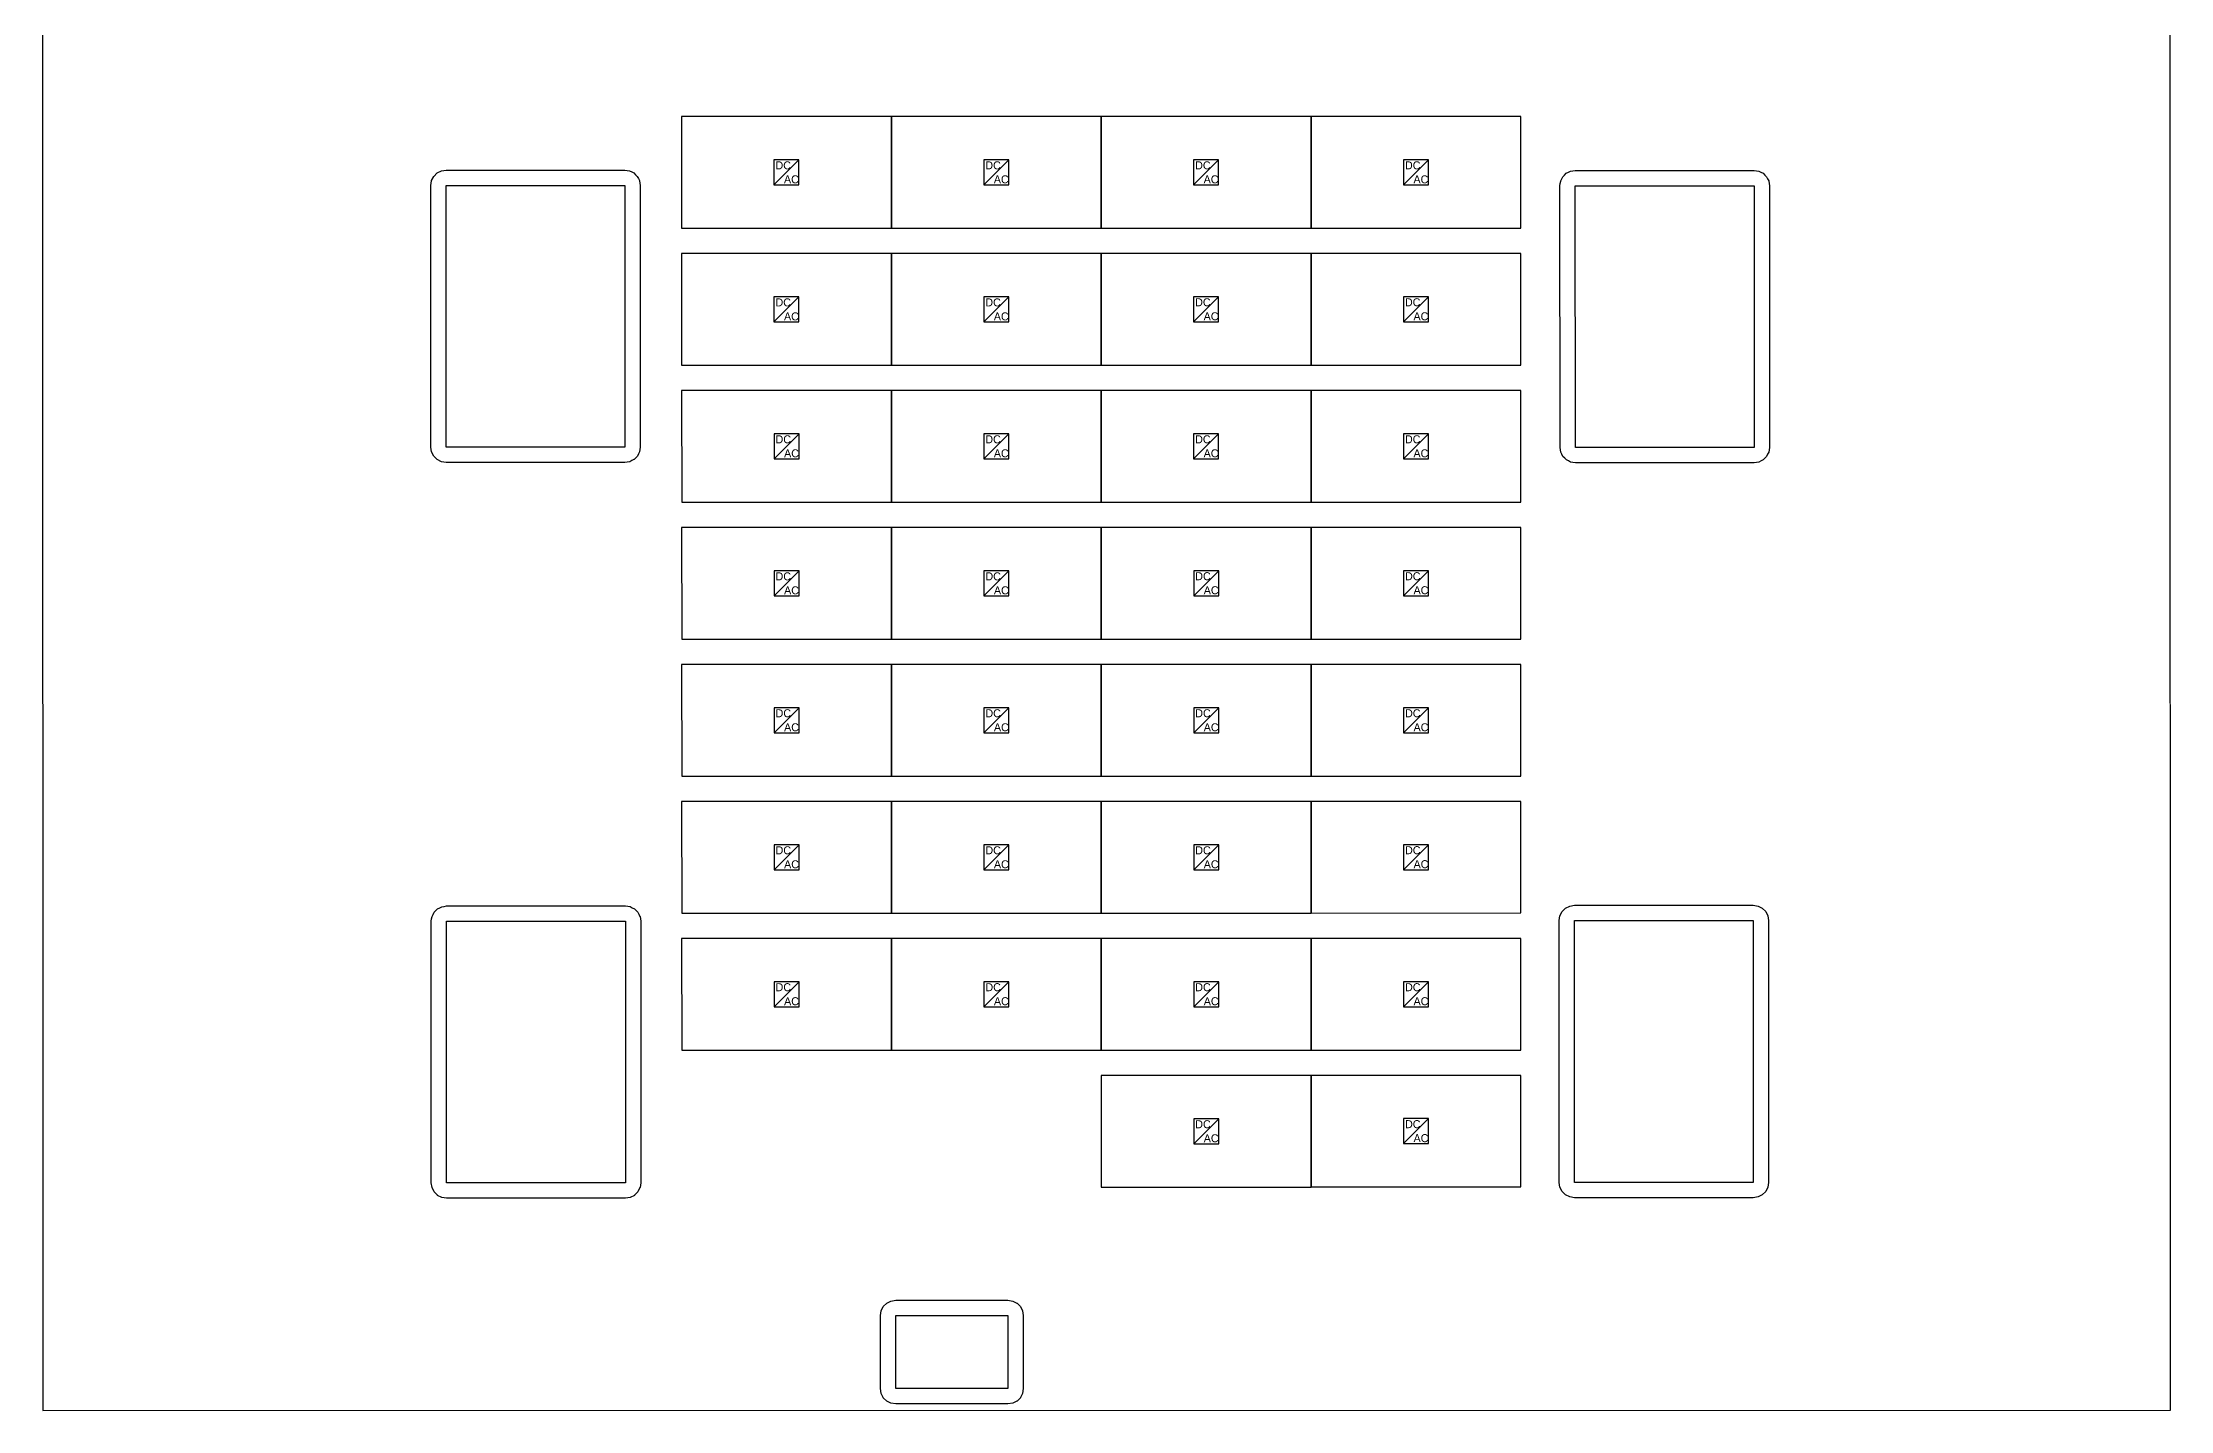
# Model space of a CAD drawing. Header units: feet. Extents: x -34.6 to 35.2, y -3.5 to 86.2.
# Drawn here: x -34.6 to 35.2, y -3.5 to 41.4 of the extents above; entities that cross this region are included whole.
import ezdxf

# ---------------------------------------------------------------- set-up
doc = ezdxf.new("R2010")
doc.units = ezdxf.units.FT
for name, color, linetype in [('Buildings', 7, 'CONTINUOUS'), ('Modules', 7, 'CONTINUOUS'), ('Obstructions', 7, 'CONTINUOUS'), ('Setbacks', 7, 'CONTINUOUS')]:
    doc.layers.add(name, color=color, linetype=linetype)

msp = doc.modelspace()

# ---------------------------------------------------------------- linework, layer by layer
at = {"layer": 'Buildings', "color": 252}
for p, q in [((-34.614, 44.411), (-34.608, -3.513)), ((35.19, -3.505), (35.184, 44.42)), ((-34.608, -3.513), (35.19, -3.505))]:
    msp.add_line(p, q, dxfattribs=at)
at = {"layer": 'Modules', "color": 254}
for p, q in [((-6.768, 38.937), (-13.652, 38.936)), ((-13.652, 38.936), (-13.651, 35.276)), ((0.115, 38.937), (-6.768, 38.936)), ((-6.768, 35.277), (-6.768, 38.937)), ((-6.768, 38.936), (-6.768, 35.276)), ((6.998, 38.937), (0.115, 38.936)), ((0.115, 35.277), (0.115, 38.937)), ((0.115, 38.936), (0.116, 35.276)), ((6.999, 35.277), (6.998, 38.937)), ((13.882, 38.937), (6.998, 38.936)), ((6.998, 38.936), (6.999, 35.276)), ((13.882, 35.277), (13.882, 38.937)), ((-9.8, 37.517), (-10.62, 37.517)), ((-10.62, 37.517), (-10.62, 36.696)), ((-10.62, 36.696), (-9.8, 37.517)), ((-9.8, 36.696), (-9.8, 37.517)), ((-2.916, 37.517), (-3.737, 37.517)), ((-3.737, 37.517), (-3.736, 36.696)), ((-3.736, 36.696), (-2.916, 37.517)), ((-2.916, 36.696), (-2.916, 37.517)), ((3.967, 37.517), (3.147, 37.517)), ((3.147, 37.517), (3.147, 36.696)), ((3.147, 36.696), (3.967, 37.517)), ((3.967, 36.696), (3.967, 37.517)), ((10.85, 37.517), (10.03, 37.517)), ((10.03, 37.517), (10.03, 36.696)), ((10.03, 36.696), (10.85, 37.517)), ((10.85, 36.696), (10.85, 37.517)), ((-10.62, 36.696), (-9.8, 36.696)), ((-3.736, 36.696), (-2.916, 36.696)), ((3.147, 36.696), (3.967, 36.696)), ((10.03, 36.696), (10.85, 36.696)), ((-13.651, 35.276), (-6.768, 35.277)), ((-6.768, 35.276), (0.115, 35.277)), ((0.116, 35.276), (6.999, 35.277)), ((6.999, 35.276), (13.882, 35.277)), ((-13.652, 34.441), (-13.651, 30.78)), ((-6.768, 34.441), (-13.652, 34.441)), ((-6.768, 30.781), (-6.768, 34.441)), ((-6.768, 34.441), (-6.768, 30.78)), ((0.115, 34.441), (-6.768, 34.441)), ((6.998, 34.445), (0.115, 34.444)), ((0.115, 34.444), (0.116, 30.783)), ((0.115, 30.781), (0.115, 34.441)), ((6.999, 30.784), (6.998, 34.445)), ((13.882, 34.445), (6.998, 34.444)), ((6.998, 34.444), (6.999, 30.783)), ((13.882, 30.784), (13.882, 34.445)), ((-9.8, 33.021), (-10.62, 33.021)), ((-10.62, 33.021), (-10.62, 32.2)), ((-10.62, 32.2), (-9.8, 33.021)), ((-9.8, 32.201), (-9.8, 33.021)), ((-2.916, 33.021), (-3.737, 33.021)), ((-3.737, 33.021), (-3.736, 32.2)), ((-3.736, 32.2), (-2.916, 33.021)), ((-2.916, 32.201), (-2.916, 33.021)), ((3.967, 33.024), (3.147, 33.024)), ((3.147, 33.024), (3.147, 32.204)), ((3.147, 32.204), (3.967, 33.024)), ((3.967, 32.204), (3.967, 33.024)), ((10.85, 33.024), (10.03, 33.024)), ((10.03, 33.024), (10.03, 32.204)), ((10.03, 32.204), (10.85, 33.024)), ((10.85, 32.204), (10.85, 33.024)), ((-10.62, 32.2), (-9.8, 32.201)), ((-3.736, 32.2), (-2.916, 32.201)), ((3.147, 32.204), (3.967, 32.204)), ((10.03, 32.204), (10.85, 32.204)), ((-13.651, 30.78), (-6.768, 30.781)), ((-6.768, 30.78), (0.115, 30.781)), ((0.116, 30.783), (6.999, 30.784)), ((6.999, 30.783), (13.882, 30.784)), ((-6.765, 29.949), (-13.649, 29.948)), ((-13.649, 29.948), (-13.648, 26.288)), ((0.115, 29.949), (-6.768, 29.948)), ((-6.768, 29.948), (-6.768, 26.288)), ((-6.765, 26.288), (-6.765, 29.949)), ((6.998, 29.949), (0.115, 29.948)), ((0.115, 26.288), (0.115, 29.949)), ((0.115, 29.948), (0.116, 26.288)), ((13.882, 29.949), (6.998, 29.948)), ((6.999, 26.288), (6.998, 29.949)), ((6.998, 29.948), (6.999, 26.288)), ((13.882, 26.288), (13.882, 29.949)), ((-9.797, 28.529), (-10.617, 28.528)), ((-10.617, 27.708), (-9.797, 28.529)), ((-10.617, 28.528), (-10.617, 27.708)), ((-9.797, 27.708), (-9.797, 28.529)), ((-2.916, 28.529), (-3.737, 28.528)), ((-3.737, 28.528), (-3.736, 27.708)), ((-3.736, 27.708), (-2.916, 28.529)), ((-2.916, 27.708), (-2.916, 28.529)), ((3.967, 28.529), (3.147, 28.528)), ((3.147, 27.708), (3.967, 28.529)), ((3.147, 28.528), (3.147, 27.708)), ((3.967, 27.708), (3.967, 28.529)), ((10.85, 28.529), (10.03, 28.528)), ((10.03, 27.708), (10.85, 28.529)), ((10.03, 28.528), (10.03, 27.708)), ((10.85, 27.708), (10.85, 28.529)), ((-10.617, 27.708), (-9.797, 27.708)), ((-3.736, 27.708), (-2.916, 27.708)), ((3.147, 27.708), (3.967, 27.708)), ((10.03, 27.708), (10.85, 27.708)), ((-13.648, 26.288), (-6.765, 26.288)), ((-6.768, 26.288), (0.115, 26.288)), ((0.116, 26.288), (6.999, 26.288)), ((6.999, 26.288), (13.882, 26.288)), ((-6.765, 25.453), (-13.649, 25.452)), ((-13.649, 25.452), (-13.648, 21.792)), ((-6.765, 21.793), (-6.765, 25.453)), ((0.118, 25.453), (-6.765, 25.452)), ((-6.765, 25.452), (-6.765, 21.792)), ((7.001, 25.457), (0.118, 25.456)), ((0.118, 25.456), (0.118, 21.795)), ((0.118, 21.793), (0.118, 25.453)), ((7.002, 21.796), (7.001, 25.457)), ((13.885, 25.457), (7.001, 25.456)), ((7.001, 25.456), (7.002, 21.795)), ((13.885, 21.796), (13.885, 25.457)), ((-9.797, 24.033), (-10.617, 24.033)), ((-10.617, 24.033), (-10.617, 23.212)), ((-10.617, 23.212), (-9.797, 24.033)), ((-9.797, 23.212), (-9.797, 24.033)), ((-2.913, 24.033), (-3.734, 24.033)), ((-3.734, 24.033), (-3.734, 23.212)), ((-3.734, 23.212), (-2.913, 24.033)), ((-2.913, 23.212), (-2.913, 24.033)), ((3.97, 24.036), (3.15, 24.036)), ((3.15, 24.036), (3.15, 23.216)), ((3.15, 23.216), (3.97, 24.036)), ((3.97, 23.216), (3.97, 24.036)), ((10.853, 24.036), (10.033, 24.036)), ((10.033, 24.036), (10.033, 23.216)), ((10.033, 23.216), (10.853, 24.036)), ((10.853, 23.216), (10.853, 24.036)), ((-10.617, 23.212), (-9.797, 23.212)), ((-3.734, 23.212), (-2.913, 23.212)), ((3.15, 23.216), (3.97, 23.216)), ((10.033, 23.216), (10.853, 23.216)), ((-13.648, 21.792), (-6.765, 21.793)), ((-6.765, 21.792), (0.118, 21.793)), ((0.118, 21.795), (7.002, 21.796)), ((7.002, 21.795), (13.885, 21.796)), ((-6.765, 20.961), (-13.649, 20.96)), ((-13.649, 20.96), (-13.648, 17.3)), ((0.118, 20.961), (-6.765, 20.96)), ((-6.765, 17.3), (-6.765, 20.961)), ((-6.765, 20.96), (-6.765, 17.3)), ((7.001, 20.961), (0.118, 20.96)), ((0.118, 17.3), (0.118, 20.961)), ((0.118, 20.96), (0.118, 17.3)), ((13.885, 20.961), (7.001, 20.96)), ((7.002, 17.3), (7.001, 20.961)), ((7.001, 20.96), (7.002, 17.3)), ((13.885, 17.3), (13.885, 20.961)), ((-9.797, 19.54), (-10.617, 19.54)), ((-10.617, 19.54), (-10.617, 18.72)), ((-10.617, 18.72), (-9.797, 19.54)), ((-9.797, 18.72), (-9.797, 19.54)), ((-2.913, 19.54), (-3.734, 19.54)), ((-3.734, 19.54), (-3.734, 18.72)), ((-3.734, 18.72), (-2.913, 19.54)), ((-2.913, 18.72), (-2.913, 19.54)), ((3.97, 19.54), (3.15, 19.54)), ((3.15, 19.54), (3.15, 18.72)), ((3.15, 18.72), (3.97, 19.54)), ((3.97, 18.72), (3.97, 19.54)), ((10.853, 19.54), (10.033, 19.54)), ((10.033, 19.54), (10.033, 18.72)), ((10.033, 18.72), (10.853, 19.54)), ((10.853, 18.72), (10.853, 19.54)), ((-10.617, 18.72), (-9.797, 18.72)), ((-3.734, 18.72), (-2.913, 18.72)), ((3.15, 18.72), (3.97, 18.72)), ((10.033, 18.72), (10.853, 18.72)), ((-13.648, 17.3), (-6.765, 17.3)), ((-6.765, 17.3), (0.118, 17.3)), ((0.118, 17.3), (7.002, 17.3)), ((7.002, 17.3), (13.885, 17.3)), ((-6.765, 16.465), (-13.649, 16.464)), ((-13.649, 16.464), (-13.648, 12.804)), ((-6.765, 12.804), (-6.765, 16.465)), ((0.118, 16.465), (-6.765, 16.464)), ((-6.765, 16.464), (-6.765, 12.804)), ((0.118, 12.804), (0.118, 16.465)), ((7.001, 16.465), (0.118, 16.464)), ((0.118, 16.464), (0.118, 12.804)), ((13.885, 16.469), (7.001, 16.468)), ((7.001, 16.468), (7.002, 12.807)), ((7.002, 12.804), (7.001, 16.465)), ((13.885, 12.808), (13.885, 16.469)), ((-9.797, 15.045), (-10.617, 15.044)), ((-10.617, 14.224), (-9.797, 15.045)), ((-10.617, 15.044), (-10.617, 14.224)), ((-9.797, 14.224), (-9.797, 15.045)), ((-2.913, 15.045), (-3.734, 15.044)), ((-3.734, 14.224), (-2.913, 15.045)), ((-3.734, 15.044), (-3.734, 14.224)), ((-2.913, 14.224), (-2.913, 15.045)), ((3.97, 15.045), (3.15, 15.044)), ((3.15, 14.224), (3.97, 15.045)), ((3.15, 15.044), (3.15, 14.224)), ((3.97, 14.224), (3.97, 15.045)), ((10.853, 15.048), (10.033, 15.048)), ((10.033, 15.048), (10.033, 14.228)), ((10.033, 14.228), (10.853, 15.048)), ((10.853, 14.228), (10.853, 15.048)), ((-10.617, 14.224), (-9.797, 14.224)), ((-3.734, 14.224), (-2.913, 14.224)), ((3.15, 14.224), (3.97, 14.224)), ((10.033, 14.228), (10.853, 14.228)), ((-13.648, 12.804), (-6.765, 12.804)), ((-6.765, 12.804), (0.118, 12.804)), ((0.118, 12.804), (7.002, 12.804)), ((7.002, 12.807), (13.885, 12.808)), ((-6.765, 11.973), (-13.649, 11.972)), ((-13.649, 11.972), (-13.648, 8.311)), ((0.118, 11.973), (-6.765, 11.972)), ((-6.765, 8.312), (-6.765, 11.973)), ((-6.765, 11.972), (-6.765, 8.311)), ((7.001, 11.973), (0.118, 11.972)), ((0.118, 8.312), (0.118, 11.973)), ((0.118, 11.972), (0.118, 8.311)), ((13.885, 11.973), (7.001, 11.972)), ((7.002, 8.312), (7.001, 11.973)), ((7.001, 11.972), (7.002, 8.311)), ((13.885, 8.312), (13.885, 11.973)), ((-9.797, 10.552), (-10.617, 10.552)), ((-10.617, 10.552), (-10.617, 9.732)), ((-10.617, 9.732), (-9.797, 10.552)), ((-9.797, 9.732), (-9.797, 10.552)), ((-2.913, 10.552), (-3.734, 10.552)), ((-3.734, 10.552), (-3.734, 9.732)), ((-3.734, 9.732), (-2.913, 10.552)), ((-2.913, 9.732), (-2.913, 10.552)), ((3.97, 10.552), (3.15, 10.552)), ((3.15, 10.552), (3.15, 9.732)), ((3.15, 9.732), (3.97, 10.552)), ((3.97, 9.732), (3.97, 10.552)), ((10.853, 10.552), (10.033, 10.552)), ((10.033, 10.552), (10.033, 9.732)), ((10.033, 9.732), (10.853, 10.552)), ((10.853, 9.732), (10.853, 10.552)), ((-10.617, 9.732), (-9.797, 9.732)), ((-3.734, 9.732), (-2.913, 9.732)), ((3.15, 9.732), (3.97, 9.732)), ((10.033, 9.732), (10.853, 9.732)), ((-13.648, 8.311), (-6.765, 8.312)), ((-6.765, 8.311), (0.118, 8.312)), ((0.118, 8.311), (7.002, 8.312)), ((7.002, 8.311), (13.885, 8.312)), ((7.001, 7.477), (0.118, 7.476)), ((0.118, 7.476), (0.118, 3.816)), ((13.885, 7.481), (7.001, 7.48)), ((7.001, 7.48), (7.002, 3.819)), ((7.002, 3.816), (7.001, 7.477)), ((13.885, 3.82), (13.885, 7.481)), ((3.97, 6.056), (3.15, 6.056)), ((3.15, 6.056), (3.15, 5.236)), ((3.15, 5.236), (3.97, 6.056)), ((3.97, 5.236), (3.97, 6.056)), ((10.853, 6.06), (10.033, 6.06)), ((10.033, 6.06), (10.033, 5.24)), ((10.033, 5.24), (10.853, 6.06)), ((10.853, 5.24), (10.853, 6.06)), ((3.15, 5.236), (3.97, 5.236)), ((10.033, 5.24), (10.853, 5.24)), ((0.118, 3.816), (7.002, 3.816)), ((7.002, 3.819), (13.885, 3.82))]:
    msp.add_line(p, q, dxfattribs=at)
at = {"layer": 'Obstructions', "color": 252}
for p, q in [((-21.374, 36.679), (-15.512, 36.679)), ((-21.374, 28.093), (-21.374, 36.679)), ((-15.512, 36.679), (-15.509, 28.093)), ((15.666, 36.668), (21.531, 36.668)), ((15.669, 28.082), (15.666, 36.668)), ((21.531, 36.668), (21.534, 28.082)), ((-15.509, 28.093), (-21.374, 28.093)), ((21.534, 28.082), (15.669, 28.082)), ((-21.359, 12.534), (-15.494, 12.538)), ((-21.359, 3.952), (-21.359, 12.534)), ((-15.494, 12.538), (-15.494, 3.952)), ((15.64, 12.556), (21.505, 12.556)), ((15.64, 3.97), (15.64, 12.556)), ((21.505, 12.556), (21.505, 3.97)), ((-15.494, 3.952), (-21.359, 3.952)), ((21.505, 3.97), (15.64, 3.97)), ((-6.627, -0.402), (-2.944, -0.402)), ((-6.627, -2.798), (-6.627, -0.402)), ((-2.944, -0.402), (-2.944, -2.798)), ((-2.944, -2.798), (-6.627, -2.798))]:
    msp.add_line(p, q, dxfattribs=at)
at = {"layer": 'Setbacks', "color": 2}
for p, q in [((-21.78, 36.975), (-21.67, 37.086)), ((-21.67, 37.086), (-21.669, 37.086)), ((-21.669, 37.087), (-21.53, 37.158)), ((-21.669, 37.086), (-21.669, 37.087)), ((-21.53, 37.158), (-21.529, 37.158)), ((-21.529, 37.158), (-21.374, 37.182)), ((-21.529, 37.158), (-21.529, 37.158)), ((-21.374, 37.182), (-21.374, 37.182)), ((-21.374, 37.182), (-15.512, 37.182)), ((-15.512, 37.182), (-15.511, 37.182)), ((-15.511, 37.182), (-15.434, 37.17)), ((-15.434, 37.17), (-15.357, 37.158)), ((-15.357, 37.158), (-15.356, 37.158)), ((-15.356, 37.158), (-15.356, 37.158)), ((-15.356, 37.158), (-15.356, 37.158)), ((-15.356, 37.158), (-15.356, 37.158)), ((-15.356, 37.158), (-15.286, 37.122)), ((-15.286, 37.122), (-15.216, 37.087)), ((-15.216, 37.087), (-15.216, 37.086)), ((-15.216, 37.086), (-15.216, 37.086)), ((-15.216, 37.086), (-15.216, 37.086)), ((-15.216, 37.086), (-15.215, 37.086)), ((-15.215, 37.086), (-15.16, 37.031)), ((-15.16, 37.031), (-15.105, 36.976)), ((15.259, 36.964), (15.315, 37.02)), ((15.315, 37.02), (15.37, 37.075)), ((15.37, 37.075), (15.371, 37.076)), ((15.37, 37.075), (15.37, 37.075)), ((15.37, 37.075), (15.37, 37.075)), ((15.37, 37.075), (15.37, 37.075)), ((15.371, 37.076), (15.441, 37.111)), ((15.441, 37.111), (15.51, 37.147)), ((15.51, 37.147), (15.511, 37.147)), ((15.511, 37.147), (15.588, 37.159)), ((15.511, 37.147), (15.511, 37.147)), ((15.511, 37.147), (15.511, 37.147)), ((15.511, 37.147), (15.511, 37.147)), ((15.588, 37.159), (15.666, 37.171)), ((15.666, 37.171), (15.666, 37.172)), ((15.666, 37.172), (15.666, 37.172)), ((15.666, 37.172), (15.666, 37.172)), ((15.666, 37.172), (21.531, 37.172)), ((21.531, 37.172), (21.532, 37.171)), ((21.532, 37.171), (21.609, 37.159)), ((21.609, 37.159), (21.686, 37.147)), ((21.686, 37.147), (21.687, 37.147)), ((21.687, 37.147), (21.687, 37.147)), ((21.687, 37.147), (21.687, 37.147)), ((21.687, 37.147), (21.687, 37.147)), ((21.687, 37.147), (21.757, 37.111)), ((21.757, 37.111), (21.826, 37.076)), ((21.826, 37.076), (21.827, 37.075)), ((21.827, 37.075), (21.827, 37.075)), ((21.827, 37.075), (21.827, 37.075)), ((21.827, 37.075), (21.827, 37.075)), ((21.827, 37.075), (21.883, 37.02)), ((21.883, 37.02), (21.938, 36.965)), ((-21.877, 36.68), (-21.852, 36.834)), ((-21.877, 36.679), (-21.877, 36.68)), ((-21.877, 28.093), (-21.877, 36.679)), ((-21.852, 36.835), (-21.781, 36.975)), ((-21.852, 36.834), (-21.852, 36.835)), ((-21.852, 36.835), (-21.852, 36.835)), ((-21.781, 36.975), (-21.781, 36.975)), ((-21.781, 36.975), (-21.78, 36.975)), ((-15.105, 36.976), (-15.104, 36.975)), ((-15.104, 36.975), (-15.104, 36.975)), ((-15.104, 36.975), (-15.104, 36.975)), ((-15.104, 36.975), (-15.104, 36.975)), ((-15.104, 36.975), (-15.069, 36.905)), ((-15.069, 36.905), (-15.033, 36.835)), ((-15.033, 36.835), (-15.033, 36.835)), ((-15.033, 36.835), (-15.033, 36.835)), ((-15.033, 36.835), (-15.033, 36.835)), ((-15.033, 36.835), (-15.033, 36.834)), ((-15.033, 36.834), (-15.021, 36.757)), ((-15.021, 36.757), (-15.008, 36.68)), ((-15.008, 36.68), (-15.008, 36.679)), ((-15.008, 36.679), (-15.005, 28.093)), ((15.163, 36.669), (15.175, 36.746)), ((15.163, 36.668), (15.163, 36.669)), ((15.163, 36.668), (15.163, 36.668)), ((15.166, 28.082), (15.163, 36.668)), ((15.163, 36.668), (15.163, 36.668)), ((15.175, 36.746), (15.187, 36.823)), ((15.187, 36.823), (15.187, 36.824)), ((15.187, 36.824), (15.188, 36.824)), ((15.188, 36.824), (15.223, 36.894)), ((15.188, 36.824), (15.188, 36.824)), ((15.188, 36.824), (15.188, 36.824)), ((15.223, 36.894), (15.259, 36.963)), ((15.259, 36.963), (15.259, 36.964)), ((15.259, 36.964), (15.259, 36.964)), ((15.259, 36.964), (15.259, 36.964)), ((15.259, 36.964), (15.259, 36.964)), ((21.938, 36.965), (21.938, 36.964)), ((21.938, 36.964), (21.938, 36.964)), ((21.938, 36.964), (21.938, 36.964)), ((21.938, 36.964), (21.939, 36.964)), ((21.939, 36.964), (21.974, 36.894)), ((21.974, 36.894), (22.01, 36.824)), ((22.01, 36.824), (22.01, 36.824)), ((22.01, 36.824), (22.01, 36.824)), ((22.01, 36.824), (22.01, 36.824)), ((22.01, 36.824), (22.01, 36.823)), ((22.01, 36.823), (22.022, 36.746)), ((22.022, 36.746), (22.034, 36.669)), ((22.034, 36.669), (22.034, 36.668)), ((22.034, 36.668), (22.037, 28.082)), ((-21.877, 28.092), (-21.877, 28.093)), ((-21.852, 27.938), (-21.877, 28.092)), ((-21.852, 27.937), (-21.852, 27.938)), ((-21.781, 27.797), (-21.852, 27.937)), ((-21.852, 27.937), (-21.852, 27.937)), ((-15.03, 27.937), (-15.066, 27.867)), ((-15.018, 28.015), (-15.03, 27.938)), ((-15.03, 27.938), (-15.03, 27.937)), ((-15.03, 27.937), (-15.03, 27.937)), ((-15.03, 27.937), (-15.03, 27.937)), ((-15.03, 27.937), (-15.03, 27.937)), ((-15.005, 28.092), (-15.018, 28.015)), ((-15.005, 28.093), (-15.005, 28.093)), ((-15.005, 28.093), (-15.005, 28.093)), ((-15.005, 28.093), (-15.005, 28.092)), ((15.166, 28.081), (15.166, 28.082)), ((15.178, 28.004), (15.166, 28.081)), ((15.19, 27.927), (15.178, 28.004)), ((15.19, 27.926), (15.19, 27.927)), ((15.191, 27.926), (15.19, 27.926)), ((15.19, 27.926), (15.19, 27.926)), ((15.226, 27.856), (15.191, 27.926)), ((15.191, 27.926), (15.191, 27.926)), ((22.013, 27.926), (21.977, 27.856)), ((22.025, 28.004), (22.013, 27.927)), ((22.013, 27.927), (22.013, 27.927)), ((22.013, 27.927), (22.013, 27.926)), ((22.013, 27.926), (22.013, 27.926)), ((22.013, 27.926), (22.013, 27.926)), ((22.037, 28.081), (22.025, 28.004)), ((22.037, 28.082), (22.037, 28.082)), ((22.037, 28.082), (22.037, 28.082)), ((22.037, 28.082), (22.037, 28.081)), ((-21.78, 27.797), (-21.781, 27.797)), ((-21.781, 27.797), (-21.781, 27.797)), ((-21.67, 27.686), (-21.78, 27.797)), ((-21.669, 27.686), (-21.67, 27.686)), ((-21.669, 27.685), (-21.669, 27.686)), ((-21.53, 27.614), (-21.669, 27.685)), ((-21.529, 27.614), (-21.53, 27.614)), ((-21.374, 27.59), (-21.529, 27.614)), ((-21.529, 27.614), (-21.529, 27.614)), ((-21.374, 27.59), (-21.374, 27.59)), ((-15.509, 27.59), (-21.374, 27.59)), ((-15.508, 27.59), (-15.509, 27.59)), ((-15.509, 27.59), (-15.509, 27.59)), ((-15.431, 27.602), (-15.508, 27.59)), ((-15.508, 27.59), (-15.508, 27.59)), ((-15.354, 27.614), (-15.431, 27.602)), ((-15.353, 27.614), (-15.354, 27.614)), ((-15.352, 27.614), (-15.353, 27.614)), ((-15.353, 27.614), (-15.353, 27.614)), ((-15.353, 27.614), (-15.353, 27.614)), ((-15.283, 27.65), (-15.352, 27.614)), ((-15.213, 27.685), (-15.283, 27.65)), ((-15.212, 27.686), (-15.213, 27.686)), ((-15.213, 27.686), (-15.213, 27.686)), ((-15.213, 27.686), (-15.213, 27.686)), ((-15.213, 27.686), (-15.213, 27.685)), ((-15.157, 27.741), (-15.212, 27.686)), ((-15.102, 27.797), (-15.157, 27.741)), ((-15.101, 27.797), (-15.102, 27.797)), ((-15.066, 27.867), (-15.101, 27.798)), ((-15.101, 27.798), (-15.101, 27.797)), ((-15.101, 27.797), (-15.101, 27.797)), ((-15.101, 27.797), (-15.101, 27.797)), ((15.262, 27.786), (15.226, 27.856)), ((15.318, 27.73), (15.262, 27.786)), ((15.262, 27.786), (15.262, 27.786)), ((15.262, 27.786), (15.262, 27.786)), ((15.262, 27.786), (15.262, 27.786)), ((15.262, 27.786), (15.262, 27.786)), ((15.373, 27.675), (15.318, 27.73)), ((15.374, 27.674), (15.373, 27.675)), ((15.373, 27.675), (15.373, 27.675)), ((15.373, 27.675), (15.373, 27.675)), ((15.373, 27.675), (15.373, 27.675)), ((15.444, 27.639), (15.374, 27.674)), ((15.513, 27.603), (15.444, 27.639)), ((15.514, 27.603), (15.513, 27.603)), ((15.591, 27.591), (15.514, 27.603)), ((15.514, 27.603), (15.514, 27.603)), ((15.514, 27.603), (15.514, 27.603)), ((15.514, 27.603), (15.514, 27.603)), ((15.669, 27.579), (15.591, 27.591)), ((21.534, 27.579), (15.669, 27.579)), ((15.669, 27.579), (15.669, 27.579)), ((21.535, 27.579), (21.534, 27.579)), ((21.534, 27.579), (21.534, 27.579)), ((21.534, 27.579), (21.534, 27.579)), ((21.612, 27.591), (21.535, 27.579)), ((21.689, 27.603), (21.612, 27.591)), ((21.69, 27.603), (21.689, 27.603)), ((21.76, 27.639), (21.69, 27.603)), ((21.69, 27.603), (21.69, 27.603)), ((21.69, 27.603), (21.69, 27.603)), ((21.69, 27.603), (21.69, 27.603)), ((21.829, 27.674), (21.76, 27.639)), ((21.83, 27.675), (21.829, 27.674)), ((21.886, 27.73), (21.83, 27.675)), ((21.83, 27.675), (21.83, 27.675)), ((21.83, 27.675), (21.83, 27.675)), ((21.83, 27.675), (21.83, 27.675)), ((21.941, 27.786), (21.886, 27.73)), ((21.942, 27.787), (21.941, 27.786)), ((21.941, 27.786), (21.941, 27.786)), ((21.941, 27.786), (21.941, 27.786)), ((21.941, 27.786), (21.941, 27.786)), ((21.977, 27.856), (21.942, 27.787)), ((-21.862, 12.535), (-21.85, 12.612)), ((-21.85, 12.612), (-21.838, 12.689)), ((-21.838, 12.69), (-21.838, 12.69)), ((-21.838, 12.69), (-21.837, 12.69)), ((-21.838, 12.689), (-21.838, 12.69)), ((-21.838, 12.69), (-21.838, 12.69)), ((-21.837, 12.69), (-21.802, 12.76)), ((-21.802, 12.76), (-21.767, 12.83)), ((-21.767, 12.83), (-21.766, 12.83)), ((-21.766, 12.831), (-21.711, 12.886)), ((-21.766, 12.83), (-21.766, 12.831)), ((-21.766, 12.83), (-21.766, 12.83)), ((-21.766, 12.83), (-21.766, 12.83)), ((-21.711, 12.886), (-21.655, 12.941)), ((-21.655, 12.941), (-21.655, 12.942)), ((-21.655, 12.942), (-21.654, 12.942)), ((-21.655, 12.941), (-21.655, 12.941)), ((-21.655, 12.941), (-21.655, 12.941)), ((-21.654, 12.942), (-21.585, 12.977)), ((-21.585, 12.977), (-21.515, 13.013)), ((-21.515, 13.013), (-21.515, 13.013)), ((-21.515, 13.013), (-21.515, 13.013)), ((-21.515, 13.013), (-21.515, 13.013)), ((-21.515, 13.013), (-21.514, 13.013)), ((-21.514, 13.013), (-21.437, 13.025)), ((-21.437, 13.025), (-21.36, 13.038)), ((-21.36, 13.038), (-21.359, 13.038)), ((-21.359, 13.038), (-15.494, 13.041)), ((-15.494, 13.041), (-15.494, 13.041)), ((-15.494, 13.041), (-15.494, 13.041)), ((-15.494, 13.041), (-15.494, 13.041)), ((-15.494, 13.041), (-15.416, 13.029)), ((-15.416, 13.029), (-15.339, 13.017)), ((-15.339, 13.017), (-15.339, 13.017)), ((-15.339, 13.017), (-15.339, 13.017)), ((-15.339, 13.017), (-15.339, 13.017)), ((-15.339, 13.017), (-15.338, 13.017)), ((-15.338, 13.017), (-15.269, 12.981)), ((-15.269, 12.981), (-15.199, 12.946)), ((-15.199, 12.946), (-15.198, 12.945)), ((-15.198, 12.945), (-15.198, 12.945)), ((-15.198, 12.945), (-15.198, 12.945)), ((-15.198, 12.945), (-15.198, 12.945)), ((-15.198, 12.945), (-15.143, 12.89)), ((-15.143, 12.89), (-15.087, 12.835)), ((-15.087, 12.835), (-15.087, 12.834)), ((-15.087, 12.834), (-15.087, 12.834)), ((-15.087, 12.834), (-15.087, 12.834)), ((-15.087, 12.834), (-15.087, 12.833)), ((-15.087, 12.833), (-15.051, 12.764)), ((-15.051, 12.764), (-15.016, 12.694)), ((-15.016, 12.694), (-15.015, 12.694)), ((-15.015, 12.694), (-15.015, 12.694)), ((-15.015, 12.694), (-15.015, 12.694)), ((-15.015, 12.694), (-15.015, 12.693)), ((-15.015, 12.693), (-15.003, 12.616)), ((-15.003, 12.616), (-14.991, 12.539)), ((15.137, 12.557), (15.161, 12.711)), ((15.161, 12.712), (15.232, 12.852)), ((15.161, 12.711), (15.161, 12.712)), ((15.161, 12.712), (15.161, 12.712)), ((15.232, 12.852), (15.233, 12.852)), ((15.233, 12.853), (15.344, 12.963)), ((15.233, 12.852), (15.233, 12.853)), ((15.344, 12.963), (15.345, 12.964)), ((15.344, 12.963), (15.344, 12.963)), ((15.345, 12.964), (15.484, 13.035)), ((15.484, 13.035), (15.484, 13.035)), ((15.484, 13.035), (15.485, 13.035)), ((15.485, 13.035), (15.639, 13.06)), ((15.639, 13.06), (15.64, 13.06)), ((15.64, 13.06), (21.505, 13.06)), ((21.505, 13.06), (21.505, 13.06)), ((21.505, 13.06), (21.66, 13.035)), ((21.66, 13.035), (21.66, 13.035)), ((21.66, 13.035), (21.661, 13.035)), ((21.661, 13.035), (21.8, 12.964)), ((21.8, 12.964), (21.801, 12.963)), ((21.801, 12.963), (21.801, 12.963)), ((21.801, 12.963), (21.912, 12.853)), ((21.912, 12.853), (21.912, 12.852)), ((21.912, 12.852), (21.912, 12.852)), ((21.912, 12.852), (21.983, 12.712)), ((21.983, 12.712), (21.984, 12.712)), ((21.984, 12.712), (21.984, 12.711)), ((21.984, 12.711), (22.008, 12.557)), ((-21.862, 12.534), (-21.862, 12.535)), ((-21.862, 3.952), (-21.862, 12.534)), ((-14.991, 12.539), (-14.991, 12.538)), ((-14.991, 12.538), (-14.991, 12.538)), ((-14.991, 12.538), (-14.991, 12.538)), ((-14.991, 12.538), (-14.991, 3.952)), ((15.137, 12.556), (15.137, 12.557)), ((15.137, 3.97), (15.137, 12.556)), ((22.008, 12.557), (22.008, 12.556)), ((22.008, 12.556), (22.008, 3.97)), ((-21.862, 3.951), (-21.862, 3.952)), ((-21.838, 3.797), (-21.862, 3.951)), ((-21.838, 3.796), (-21.838, 3.797)), ((-21.837, 3.796), (-21.838, 3.796)), ((-21.766, 3.656), (-21.837, 3.796)), ((-21.766, 3.655), (-21.766, 3.656)), ((-21.766, 3.656), (-21.766, 3.656)), ((-21.655, 3.545), (-21.766, 3.655)), ((-21.654, 3.544), (-21.655, 3.545)), ((-21.655, 3.545), (-21.655, 3.545)), ((-21.515, 3.473), (-21.654, 3.544)), ((-15.199, 3.544), (-15.338, 3.473)), ((-15.198, 3.545), (-15.199, 3.544)), ((-15.087, 3.655), (-15.198, 3.545)), ((-15.198, 3.545), (-15.198, 3.545)), ((-15.016, 3.796), (-15.087, 3.656)), ((-15.087, 3.656), (-15.087, 3.656)), ((-15.087, 3.656), (-15.087, 3.655)), ((-15.015, 3.796), (-15.016, 3.796)), ((-14.991, 3.951), (-15.015, 3.797)), ((-15.015, 3.797), (-15.015, 3.796)), ((-14.991, 3.952), (-14.991, 3.951)), ((15.137, 3.969), (15.137, 3.97)), ((15.161, 3.815), (15.137, 3.969)), ((15.161, 3.814), (15.161, 3.815)), ((15.232, 3.675), (15.161, 3.814)), ((15.161, 3.814), (15.161, 3.814)), ((15.233, 3.674), (15.232, 3.675)), ((15.344, 3.563), (15.233, 3.674)), ((15.233, 3.674), (15.233, 3.674)), ((15.345, 3.563), (15.344, 3.563)), ((15.344, 3.563), (15.344, 3.563)), ((15.484, 3.492), (15.345, 3.563)), ((15.484, 3.491), (15.484, 3.492)), ((15.485, 3.491), (15.484, 3.491)), ((15.639, 3.467), (15.485, 3.491)), ((21.66, 3.491), (21.505, 3.467)), ((21.661, 3.492), (21.66, 3.491)), ((21.66, 3.491), (21.66, 3.491)), ((21.8, 3.563), (21.661, 3.492)), ((21.801, 3.563), (21.8, 3.563)), ((21.912, 3.674), (21.801, 3.563)), ((21.801, 3.563), (21.801, 3.563)), ((21.983, 3.814), (21.912, 3.675)), ((21.912, 3.675), (21.912, 3.674)), ((21.912, 3.674), (21.912, 3.674)), ((21.984, 3.814), (21.983, 3.814)), ((22.008, 3.969), (21.984, 3.815)), ((21.984, 3.815), (21.984, 3.814)), ((22.008, 3.97), (22.008, 3.969)), ((-21.514, 3.473), (-21.515, 3.473)), ((-21.515, 3.473), (-21.515, 3.473)), ((-21.36, 3.448), (-21.514, 3.473)), ((-21.359, 3.448), (-21.36, 3.448)), ((-15.494, 3.448), (-21.359, 3.448)), ((-15.339, 3.473), (-15.494, 3.448)), ((-15.494, 3.448), (-15.494, 3.448)), ((-15.338, 3.473), (-15.339, 3.473)), ((-15.339, 3.473), (-15.339, 3.473)), ((15.64, 3.467), (15.639, 3.467)), ((21.505, 3.467), (15.64, 3.467)), ((21.505, 3.467), (21.505, 3.467)), ((-7.033, -0.106), (-6.923, 0.005)), ((-6.923, 0.005), (-6.922, 0.005)), ((-6.922, 0.006), (-6.783, 0.077)), ((-6.922, 0.005), (-6.922, 0.006)), ((-6.783, 0.077), (-6.782, 0.077)), ((-6.782, 0.077), (-6.627, 0.101)), ((-6.782, 0.077), (-6.782, 0.077)), ((-6.627, 0.101), (-6.627, 0.102)), ((-6.627, 0.102), (-2.944, 0.102)), ((-2.944, 0.102), (-2.944, 0.101)), ((-2.944, 0.101), (-2.789, 0.077)), ((-2.789, 0.077), (-2.789, 0.077)), ((-2.789, 0.077), (-2.788, 0.077)), ((-2.788, 0.077), (-2.649, 0.006)), ((-2.649, 0.006), (-2.648, 0.005)), ((-2.648, 0.005), (-2.648, 0.005)), ((-2.648, 0.005), (-2.537, -0.106)), ((-7.13, -0.401), (-7.105, -0.247)), ((-7.13, -0.402), (-7.13, -0.401)), ((-7.13, -2.798), (-7.13, -0.402)), ((-7.105, -0.246), (-7.034, -0.106)), ((-7.105, -0.247), (-7.105, -0.246)), ((-7.105, -0.246), (-7.105, -0.246)), ((-7.034, -0.106), (-7.034, -0.106)), ((-7.034, -0.106), (-7.033, -0.106)), ((-2.537, -0.106), (-2.537, -0.106)), ((-2.537, -0.106), (-2.537, -0.106)), ((-2.537, -0.106), (-2.466, -0.246)), ((-2.466, -0.246), (-2.466, -0.246)), ((-2.466, -0.246), (-2.465, -0.247)), ((-2.465, -0.247), (-2.441, -0.401)), ((-2.441, -0.401), (-2.441, -0.402)), ((-2.441, -0.402), (-2.441, -2.798)), ((-7.105, -2.953), (-7.13, -2.798)), ((-7.13, -2.798), (-7.13, -2.798)), ((-7.105, -2.954), (-7.105, -2.953)), ((-7.105, -2.953), (-7.105, -2.953)), ((-7.034, -3.093), (-7.105, -2.954)), ((-7.033, -3.094), (-7.034, -3.093)), ((-7.034, -3.093), (-7.034, -3.093)), ((-6.923, -3.204), (-7.033, -3.094)), ((-6.922, -3.205), (-6.923, -3.204)), ((-6.783, -3.276), (-6.922, -3.205)), ((-6.922, -3.205), (-6.922, -3.205)), ((-6.782, -3.276), (-6.783, -3.276)), ((-6.627, -3.301), (-6.782, -3.276)), ((-6.782, -3.276), (-6.782, -3.276)), ((-6.627, -3.301), (-6.627, -3.301)), ((-2.944, -3.301), (-6.627, -3.301)), ((-2.789, -3.276), (-2.944, -3.301)), ((-2.944, -3.301), (-2.944, -3.301)), ((-2.788, -3.276), (-2.789, -3.276)), ((-2.789, -3.276), (-2.789, -3.276)), ((-2.649, -3.205), (-2.788, -3.276)), ((-2.648, -3.205), (-2.649, -3.205)), ((-2.537, -3.094), (-2.648, -3.204)), ((-2.648, -3.204), (-2.648, -3.205)), ((-2.466, -2.954), (-2.537, -3.093)), ((-2.537, -3.093), (-2.537, -3.093)), ((-2.537, -3.093), (-2.537, -3.094)), ((-2.465, -2.953), (-2.466, -2.953)), ((-2.466, -2.953), (-2.466, -2.954)), ((-2.441, -2.798), (-2.465, -2.953)), ((-2.441, -2.798), (-2.441, -2.798))]:
    msp.add_line(p, q, dxfattribs=at)

# ---------------------------------------------------------------- texts
at = {"layer": 'Modules'}
for s, p in [('DC', (-10.571, 37.205)), ('AC', (-10.292, 36.746)), ('DC', (-3.687, 37.205)), ('AC', (-3.408, 36.746)), ('DC', (3.196, 37.205)), ('AC', (3.475, 36.746)), ('DC', (10.079, 37.205)), ('AC', (10.358, 36.746)), ('DC', (-10.571, 32.709)), ('DC', (-3.687, 32.709)), ('DC', (3.196, 32.713)), ('DC', (10.079, 32.713)), ('AC', (-10.292, 32.25)), ('AC', (-3.408, 32.25)), ('AC', (3.475, 32.253)), ('AC', (10.358, 32.253)), ('DC', (-10.568, 28.217)), ('AC', (-10.289, 27.757)), ('DC', (-3.687, 28.217)), ('AC', (-3.408, 27.757)), ('DC', (3.196, 28.217)), ('AC', (3.475, 27.757)), ('DC', (10.079, 28.217)), ('AC', (10.358, 27.757)), ('DC', (-10.568, 23.721)), ('DC', (-3.684, 23.721)), ('DC', (3.199, 23.725)), ('DC', (10.082, 23.725)), ('AC', (-10.289, 23.262)), ('AC', (-3.405, 23.262)), ('AC', (3.478, 23.265)), ('AC', (10.361, 23.265)), ('DC', (-10.568, 19.229)), ('AC', (-10.289, 18.769)), ('DC', (-3.684, 19.229)), ('AC', (-3.405, 18.769)), ('DC', (3.199, 19.229)), ('AC', (3.478, 18.769)), ('DC', (10.082, 19.229)), ('AC', (10.361, 18.769)), ('DC', (-10.568, 14.733)), ('DC', (-3.684, 14.733)), ('DC', (3.199, 14.733)), ('DC', (10.082, 14.736)), ('AC', (-10.289, 14.274)), ('AC', (-3.405, 14.274)), ('AC', (3.478, 14.274)), ('AC', (10.361, 14.277)), ('DC', (-10.568, 10.241)), ('DC', (-3.684, 10.241)), ('DC', (3.199, 10.241)), ('DC', (10.082, 10.241)), ('AC', (-10.289, 9.781)), ('AC', (-3.405, 9.781)), ('AC', (3.478, 9.781)), ('AC', (10.361, 9.781)), ('DC', (3.199, 5.745)), ('DC', (10.082, 5.748)), ('AC', (3.478, 5.285)), ('AC', (10.361, 5.289))]:
    msp.add_text(s, height=0.2625, rotation=0.00696, dxfattribs=at).set_placement(p)

doc.saveas('drawing.dxf')
